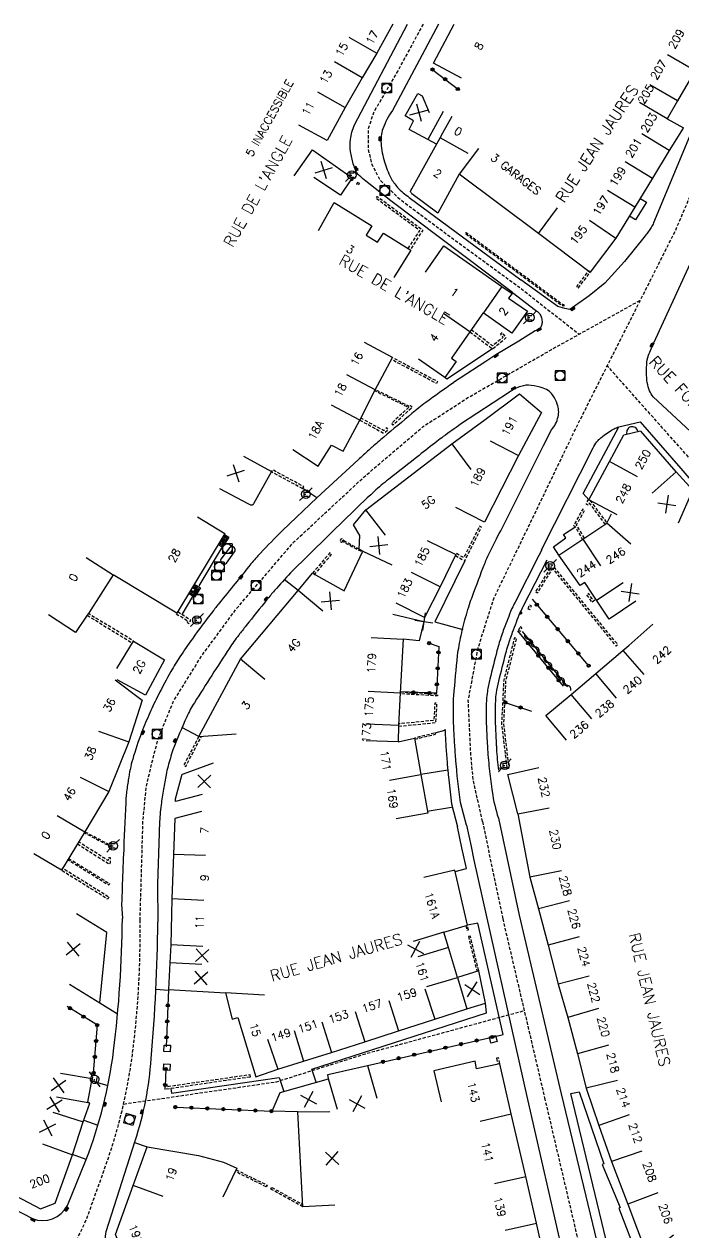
# Model space of a CAD drawing. Header units: millimetres. Extents: x 155999 to 157000, y 121000 to 122000.
# Drawn here: x 156342.3 to 156445.3, y 121811.2 to 122000 of the extents above; entities that cross this region are included whole.
import ezdxf
from ezdxf.enums import TextEntityAlignment as Align

# ---------------------------------------------------------------- set-up
doc = ezdxf.new("R2010")
doc.units = ezdxf.units.MM
doc.linetypes.add('DASHED', pattern=[0.75, 0.5, -0.25])
doc.layers.get('0').update_dxf_attribs({"linetype": 'CONTINUOUS'})
for name, color, linetype in [('W0001', 6, 'DASHED'), ('W0008', 7, 'CONTINUOUS'), ('W0017', 7, 'CONTINUOUS'), ('W0100', 7, 'CONTINUOUS'), ('W0112', 1, 'DASHED'), ('W0310', 3, 'CONTINUOUS'), ('W0322', 7, 'CONTINUOUS'), ('W0334', 7, 'CONTINUOUS'), ('W0400', 7, 'CONTINUOUS'), ('W0420', 7, 'CONTINUOUS'), ('W0471', 7, 'CONTINUOUS'), ('W0989', 7, 'CONTINUOUS'), ('W0991', 7, 'CONTINUOUS'), ('W1102', 7, 'CONTINUOUS')]:
    doc.layers.add(name, color=color, linetype=linetype)
doc.styles.get("Standard").update_dxf_attribs({"font": 'romans.shx', "width": 0.85})

# ---------------------------------------------------------------- blocks, each defined once
blk = doc.blocks.new('t322o')
at = {"color": 0, "linetype": 'Continuous'}
for radius in [0.25, 0.15]:
    blk.add_circle((0, 0), radius, dxfattribs=at)
blk = doc.blocks.new('T420')
for p, q in [((0.75, 0.75), (-0.75, 0.75)), ((-0.75, 0.75), (-0.75, -0.75)), ((0.75, 0.75), (0.75, -0.75)), ((0.75, -0.75), (-0.75, -0.75))]:
    blk.add_line(p, q)
blk.add_ellipse((0, 0), major_axis=(-0.53, 0.53), ratio=1, start_param=3.926991, end_param=10.210176)
blk = doc.blocks.new('T471')
for p, q in [((-0.333334, 0.333334), (-0.333334, -0.333334)), ((-0.333334, 0.333334), (0.333334, 0.333334)), ((-0.333334, 0), (0, 0)), ((0.500001, 0.500001), (1.000002, 1.000002)), ((-0.500001, -0.500001), (-1.000002, -1.000002)), ((-0.333334, -0.333334), (0.333334, -0.333334))]:
    blk.add_line(p, q)
blk.add_ellipse((0, 0), major_axis=(0.471405, 0.471405), ratio=1, start_param=5.4977871438, end_param=11.780972451)
blk = doc.blocks.new('T400')
for p, q in [((-0.15, 0.3), (0.15, 0.3)), ((-0.15, -0.25), (-0.15, 0.3)), ((-0.15, 0.15), (0.15, 0.15)), ((-0.15, 0), (0.15, 0)), ((0.15, 0.3), (0.15, -0.25)), ((-0.15, -0.15), (0.15, -0.15)), ((-0.15, -0.25), (-0.15, -0.3)), ((-0.15, -0.3), (0.15, -0.3)), ((0.15, -0.3), (0.15, -0.25))]:
    blk.add_line(p, q)
blk = doc.blocks.new('t991o')
at = {"color": 0, "linetype": 'Continuous'}
for p, q in [((-1, 1), (1, -1)), ((-1, -1), (1, 1))]:
    blk.add_line(p, q, dxfattribs=at)
blk = doc.blocks.new('t310o')
at = {"color": 0, "linetype": 'Continuous'}
for centre, start, end in [((-0.5, 0.38), 216.8699, 323.1304), ((0.5, -0.37), 36.8699, 143.1303)]:
    blk.add_arc(centre, 0.625, start, end, dxfattribs=at)
blk = doc.blocks.new('t112o')
at = {"color": 0, "linetype": 'Continuous'}
for p, q in [((-0.5, 0.5), (0.5, 0.5)), ((-0.5, -0.5), (-0.5, 0.5)), ((0.5, 0.5), (0.5, -0.5)), ((0.5, -0.5), (-0.5, -0.5))]:
    blk.add_line(p, q, dxfattribs=at)

msp = doc.modelspace()

# ---------------------------------------------------------------- linework, layer by layer
at = {"layer": 'W0001', "flags": 128}
for points in [[(156404.62, 122000), (156400.65, 121992.7), (156396.84, 121986.13), (156396.03, 121983.57), (156396.03, 121980.49), (156396.55, 121978.22), (156397.86, 121975.66), (156400.8, 121972.8), (156409.44, 121966.36), (156419.35, 121959.14), (156429, 121951.57)], [(156413.89, 121875.43), (156412.44, 121882.02), (156412.06, 121886.01), (156411.68, 121894.36), (156413.2, 121902.51), (156415.67, 121910.29), (156428.8, 121937.51), (156444.01, 121967.67), (156456.56, 121997.15), (156457.56, 122000)], [(156515.7, 122000), (156514.15, 121998.47), (156491.92, 121974.76), (156482.23, 121963.19), (156449.13, 121928.94), (156433.39, 121946.62)], [(156360.4, 121859.99), (156360.85, 121875.49), (156361.34, 121880.64), (156362.21, 121884.52), (156363.28, 121888.5), (156365.62, 121894.23), (156370, 121901.28), (156375.44, 121908.66), (156384.39, 121919.05), (156395.41, 121929.29), (156404.64, 121937.16), (156411.74, 121941.72), (156424.6, 121949.13), (156438.57, 121956.89)], [(156357.82, 121831.3), (156381.69, 121834.77), (156395.7, 121839.18), (156420.41, 121845.9)]]:
    msp.add_lwpolyline(points, dxfattribs=at)
at = {"layer": 'W0001'}
msp.add_lwpolyline([(156413.89, 121875.43), (156417.05, 121860.24), (156423.59, 121832.29), (156432.44, 121794.49)], dxfattribs=at)
at = {"layer": 'W0001', "flags": 128}
msp.add_lwpolyline([(156334.66, 121793.71), (156342.03, 121798.69, 0.124981), (156348.69, 121806.2), (156352.08, 121813.42), (156355.03, 121821.68, 0.053712), (156359.19, 121839.01, 0.035369), (156360.4, 121859.99, 14.888119)], format="xyb", dxfattribs=at)
at = {"layer": 'W0008'}
for points in [[(156110.33, 122000), (156101.16, 121987.05), (156079.28, 121956.07, 0.426025), (156079.96, 121950.01), (156100.78, 121939.06), (156134.11, 121921.85), (156191.07, 121892.27), (156225.96, 121874.19), (156250.98, 121861.25), (156301.02, 121835.4), (156343.59, 121813.39, 0.38919), (156349.05, 121815.47), (156351.98, 121822.65, 0.061613), (156356.26, 121839.62, 0.02891), (156357.63, 121860.27)], [(156395.5, 121786.52), (156379.24, 121794.87), (156357.18, 121806.26, -0.315635), (156355.1, 121811.38), (156359.62, 121825.57, 0.064048), (156362.12, 121838.4, 0.020098), (156363.17, 121859.71)]]:
    msp.add_lwpolyline(points, format="xyb", dxfattribs=at)
at = {"layer": 'W0008', "flags": 128}
for points in [[(156418.6, 121958.07), (156399.59, 121972.39), (156395.68, 121975.49, -0.053725), (156394.61, 121976.37, -0.083983), (156394.1, 121977.1, -0.044843), (156393.69, 121978.19, -0.026656), (156393.29, 121980.11, -0.073962), (156393.27, 121981.98, -0.057808), (156393.87, 121984.28), (156402.19, 122000)], [(156407.04, 122000), (156399.81, 121986.5, 0.075778), (156398.32, 121983.65, 0.105657), (156398.04, 121981.34, 0.047875), (156398.57, 121978.5, 0.051033), (156399.58, 121975.99, 0.067096), (156400.63, 121974.51, 0.05051), (156402.45, 121972.93), (156419.86, 121960.06)], [(156453.48, 122000), (156446.51, 121983.07), (156440.62, 121968.96, -0.010472), (156440.44, 121968.6, -0.010472), (156440.24, 121968.25, -0.020795), (156439.79, 121967.58, -0.020795), (156439.29, 121966.94), (156436.08, 121962.93), (156432.99, 121959.55), (156430.55, 121957.58), (156427.53, 121955.42), (156426.76, 121955.6), (156425.66, 121955.89), (156419.86, 121960.06)], [(156511.78, 122000, -0.031553), (156511.63, 121999.06, -0.102144), (156511.1, 121997.85, -0.074906), (156509.84, 121996.57), (156492.9, 121977.99), (156490.07, 121974.93), (156477.1, 121960.66), (156469.96, 121952.79), (156461.62, 121943.85), (156452.03, 121933.58, -0.089653), (156451.54, 121933.19, -0.089653), (156450.93, 121933, -0.127963), (156450.05, 121933.11, -0.127963), (156449.32, 121933.64), (156440.57, 121941.76, -0.03315), (156440, 121942.72, -0.056095), (156439.78, 121943.33, -0.044499), (156439.56, 121944.69, -0.028212), (156439.55, 121946.85, -0.073494), (156439.83, 121948.29, -0.050965), (156440.73, 121950.2)], [(156440.68, 121950.2), (156446.09, 121962.01), (156448.76, 121967.88), (156455.18, 121983.82), (156461.47, 121999.73, 0.001539), (156461.59, 122000, 0.001539)], [(156418.6, 121958.07), (156422.17, 121955.34, -0.082229), (156422.73, 121954.86, -0.092761), (156423.06, 121954.29, -0.070455), (156423.2, 121953.56, -0.084655), (156423.12, 121952.94, -0.139852), (156422.8, 121952.44, -0.110019), (156422.14, 121952.07), (156419.58, 121950.49), (156415.99, 121948.35), (156414.43, 121947.32), (156409.34, 121944.02)], [(156409.36, 121943.96, 0.008241), (156405.02, 121940.87, 0.015995), (156402.86, 121939.17, 0.000543), (156398.47, 121935.48, 0.001301), (156396.65, 121933.93, 0.007134), (156396.12, 121933.46, 0.002244), (156394.46, 121931.95), (156388.03, 121926.02), (156382.64, 121920.89, 0.008236), (156379.2, 121917.36, 0.018001), (156377.72, 121915.67, 0.00127), (156372.77, 121909.55, 0.005756), (156371.69, 121908.18, 0.007434), (156368.57, 121904, 0.011368), (156366.63, 121901.18, 0.016341), (156365.21, 121898.85, 0.010826), (156363.25, 121895.21, 0.013058), (156361.92, 121892.41, 0.012223), (156360.64, 121889.34, 0.023545), (156359.24, 121885.17, 0.031712), (156358.55, 121881.97, 0.006884), (156358.26, 121879.82, 0.016551), (156358.18, 121878.92, 0.002832), (156358.15, 121878.37, 0.000188), (156357.79, 121870.16, 0.002119), (156357.69, 121867.59, 0.001075), (156357.52, 121862.51), (156357.63, 121860.27)], [(156411.4, 121874.89), (156410.44, 121878.42), (156409.95, 121882.59, -0.007432), (156409.9, 121883.05, -0.001869), (156409.74, 121884.91, -0.00403), (156409.56, 121887.41, -0.00403), (156409.42, 121889.91, -0.01035), (156409.34, 121893.38, -0.021526), (156409.41, 121895.05, -0.004794), (156410.01, 121901.38, -0.019563), (156410.24, 121902.92, -0.01672), (156410.93, 121906.1, -0.016044), (156411.87, 121909.36, -0.010788), (156412.32, 121910.65, -0.002695), (156414.25, 121915.75, -0.021032), (156415.02, 121917.52, -0.010794), (156416.74, 121920.87), (156423.43, 121934.16), (156424.66, 121936.63, 0.127292), (156425.71, 121938.66, 0.147228), (156425.58, 121940.64, 0.048899), (156424.94, 121941.93, 0.081026), (156424.37, 121942.59, 0.090233), (156423.37, 121943.15, 0.054347), (156421.52, 121943.57, 0.104292), (156419.87, 121943.42, 0.086186), (156418.1, 121942.51), (156410.47, 121937.49, 0.003071), (156407.77, 121935.56, 0.008225), (156406.78, 121934.82, 0.001336), (156403.98, 121932.64, 0.000776), (156399.19, 121928.88, 0.018467), (156396.97, 121926.99, 0.009163), (156392.73, 121922.96), (156383.88, 121914.27, 0.00525), (156381.4, 121911.5, 0.010708), (156380.22, 121910.1, 0.001259), (156376.98, 121906.05, 0.003435), (156375.8, 121904.55, 0.019585), (156374.36, 121902.52, 0.00481), (156368.88, 121893.99, 0.033652), (156367.69, 121891.79, 0.015013), (156365.53, 121886.62, 0.012576), (156364.76, 121884.06, 0.024761), (156364.46, 121882.75, 0.002877), (156364.07, 121880.49, 0.002639), (156363.67, 121878.02, 0.021707), (156363.51, 121876.52, 0.011572), (156363.38, 121873.69), (156363.11, 121865.65), (156363.17, 121859.71)], [(156423.1, 121917.9), (156431.18, 121933.79, -0.034417), (156431.76, 121934.75, -0.065043), (156432.16, 121935.19, -0.017296), (156433.13, 121935.95, -0.018648), (156434.07, 121936.59, -0.030189), (156434.46, 121936.8, -0.016728), (156435.19, 121937.11), (156438.53, 121937.86), (156444.9, 121930.6), (156453.16, 121920.9), (156461.84, 121910.64), (156470.57, 121900.29)], [(156423.16, 121917.86), (156422.69, 121917), (156418.98, 121909.68, 0.002003), (156418.5, 121908.73, 0.018325), (156418.45, 121908.62, 0.008595), (156417.24, 121905.52, 0.012767), (156416.52, 121903.4, 0.012121), (156416.15, 121902.1, 0.003606), (156415.04, 121897.68, 0.020469), (156414.65, 121895.75, 0.029645), (156414.51, 121894.39), (156414.49, 121893.76), (156414.48, 121891.05), (156414.64, 121887.69, 0.001564), (156414.67, 121887.1, 0.002143), (156414.69, 121886.67, 0.007082), (156414.82, 121884.99, 0.007082), (156414.99, 121883.31, 0.007914), (156415.42, 121880.1, 0.048389), (156416.37, 121875.97)]]:
    msp.add_lwpolyline(points, format="xyb", dxfattribs=at)
for points in [[(156373.58, 121920.28), (156374.26, 121919.87), (156373.28, 121918.27), (156372.61, 121918.68)], [(156373.48, 121920.11), (156373.99, 121919.8), (156373.22, 121918.54), (156372.71, 121918.85)], [(156373.37, 121919.94), (156373.71, 121919.74), (156373.15, 121918.82), (156372.81, 121919.02)], [(156373.27, 121919.77), (156373.44, 121919.67), (156373.08, 121919.09), (156372.92, 121919.19)], [(156368.86, 121912.52), (156369.84, 121911.92), (156368.89, 121910.5), (156367.97, 121911.06)], [(156368.76, 121912.34), (156369.55, 121911.86), (156368.83, 121910.77), (156368.08, 121911.23)], [(156368.65, 121912.17), (156369.27, 121911.8), (156368.77, 121911.04), (156368.18, 121911.4)], [(156368.55, 121912), (156368.99, 121911.73), (156368.71, 121911.31), (156368.28, 121911.57)]]:
    msp.add_lwpolyline(points, dxfattribs=at)
at = {"layer": 'W0008'}
for points in [[(156416.37, 121875.97), (156419.64, 121860.82), (156426.17, 121832.9), (156435.22, 121795.31)], [(156411.4, 121874.89), (156412.11, 121871.55), (156412.55, 121869.42), (156420.94, 121832), (156429.65, 121793.68)]]:
    msp.add_lwpolyline(points, dxfattribs=at)
at = {"layer": 'W0017', "flags": 128}
for points in [[(156406.71, 121981.25), (156405.37, 121981.98)], [(156438.55, 121972.78), (156439.49, 121972.19), (156437.82, 121969.44), (156436.86, 121970.01)], [(156415.48, 121949.27), (156408.33, 121944.56), (156408.01, 121944.81)], [(156430.53, 121925.69), (156429.61, 121926.66), (156435.19, 121937.11)], [(156388.03, 121926.02), (156385.81, 121927.44)], [(156425.81, 121917.06), (156424.98, 121918.36), (156426.91, 121919.77), (156426.56, 121920.25), (156428.31, 121921.42)], [(156373.21, 121918.37), (156369.56, 121912.26)], [(156411.11, 121916.14), (156406.43, 121906.64), (156410.8, 121905.45)], [(156385.09, 121911.5), (156382.91, 121913.23)], [(156368.61, 121910.59), (156366.91, 121907.78)], [(156369.56, 121888.7), (156366.94, 121890.1)], [(156406.52, 121889.27), (156408.03, 121889.71)], [(156408.47, 121883.48), (156404.27, 121882.77)], [(156417.7, 121883.8), (156416.4, 121883.72)], [(156405.27, 121877.03), (156409.07, 121877.68)]]:
    msp.add_lwpolyline(points, dxfattribs=at)
for points in [[(156438.17, 121936.42, 0.204915), (156437.76, 121936.99, 0.204915), (156437.06, 121937.08, 0.196218), (156436.53, 121936.67, 0.196218), (156436.44, 121936)], [(156416.43, 121883.48, -0.007082), (156416.26, 121885.12, -0.007082), (156416.13, 121886.76, -0.002143), (156416.11, 121887.17, -0.001564), (156416.08, 121887.75), (156415.93, 121891.08), (156415.93, 121893.73), (156415.96, 121894.33, -0.029645), (156416.07, 121895.52, -0.020469), (156416.44, 121897.34, -0.003606), (156417.55, 121901.73, -0.012121), (156417.9, 121902.97, -0.012767), (156418.6, 121905.02, -0.008595), (156419.79, 121908.09, 1), (156420.04, 121907.96, 1), (156419.79, 121908.09, -0.002003), (156420.27, 121909.03), (156423.98, 121916.34)], [(156408.03, 121889.84, 0.00403), (156408.17, 121887.32, 0.00403), (156408.35, 121884.79, 0.001869), (156408.51, 121882.93, 0.007432), (156408.56, 121882.42), (156409.07, 121878.2), (156409.97, 121874.58)]]:
    msp.add_lwpolyline(points, format="xyb", dxfattribs=at)
msp.add_lwpolyline([(156375.17, 121917.57, 0.182427), (156375.26, 121917.91, 0.182427), (156375.09, 121918.23, 0.203125), (156374.72, 121918.35, 0.203125), (156374.38, 121918.17), (156373.03, 121916.43, 0.176977), (156372.99, 121916.06, 0.176977), (156373.19, 121915.75, 0.180949), (156373.55, 121915.64, 0.180949), (156373.9, 121915.8)], format="xyb", close=True, dxfattribs=at)
at = {"layer": 'W0100'}
for p, q in [((156404.98, 121961.27), (156407.85, 121965.37)), ((156407.85, 121965.37), (156416.9, 121959.02))]:
    msp.add_line(p, q, dxfattribs=at)
at = {"layer": 'W0100', "flags": 128}
for points in [[(156399.86, 122000), (156397.36, 121995.49), (156395.11, 121991.61), (156392.45, 121986.96), (156389.6, 121981.81), (156385.22, 121984.23)], [(156410.63, 121991.54), (156406.22, 121993.9), (156409.48, 122000)], [(156450.9, 122000), (156449.89, 121997.62), (156447.11, 121992.78), (156444.34, 121988), (156442.72, 121985.22), (156445.29, 121983.78)], [(156407.74, 121986.38), (156405.37, 121981.98), (156402.42, 121983.56), (156403.12, 121984.88), (156401.81, 121985.66), (156403.79, 121989.18), (156404.49, 121988.79), (156405.57, 121986.19)], [(156445.24, 121983.75), (156443.07, 121980.24), (156440.46, 121975.95), (156437.71, 121971.39), (156434.75, 121966.58), (156430.72, 121961.24)], [(156384.46, 121976.29), (156387.33, 121980.38), (156393.55, 121976.02), (156391.72, 121973.29), (156387.56, 121976.06)], [(156422.63, 121967.29), (156410.26, 121976.57)], [(156388.27, 121967.79), (156390.71, 121972.15), (156396.63, 121968.5), (156395.74, 121967.05), (156397.51, 121965.92), (156398.41, 121967.37), (156402.69, 121964.67), (156400.03, 121960.44)], [(156430.74, 121961.22), (156422.63, 121967.29), (156425.62, 121971.29)], [(156416.9, 121959.02), (156418.52, 121957.91)], [(156418.52, 121957.91), (156417.94, 121957.2), (156420.9, 121955.14), (156418.47, 121951.73), (156413.99, 121954.92), (156411.92, 121951.93), (156409.05, 121947.83), (156409.77, 121947.31), (156408.01, 121944.81), (156403.92, 121947.69)], [(156384.24, 121933.55), (156388.24, 121930.97), (156390.32, 121934.21), (156392.1, 121933.3), (156394.71, 121938.16), (156397.15, 121942.9), (156399.85, 121947.92), (156395.45, 121950.29)], [(156369.62, 121888.55), (156369.56, 121888.7), (156376.09, 121900.82), (156385.09, 121911.5), (156387.34, 121914.21), (156392.28, 121911.46), (156395.19, 121917.68), (156394.61, 121918), (156394.71, 121920.12), (156393.73, 121921.77), (156395.68, 121924.13), (156409.08, 121934.43), (156414.33, 121938.24), (156419.69, 121942.23), (156423.13, 121939.35), (156419.51, 121932.6), (156414.21, 121922.21)], [(156434.94, 121923.33), (156430.53, 121925.69), (156433.73, 121931.67), (156436, 121935.82), (156438.57, 121936.45)], [(156444.52, 121922.09), (156446.73, 121927.22), (156444.15, 121930.04), (156438.64, 121936.43)], [(156369.39, 121923.01), (156373.66, 121920.42), (156366.12, 121908), (156356.2, 121913.99)], [(156437.09, 121918.76), (156433.33, 121922.06), (156434.05, 121923.51)], [(156437.83, 121909.86), (156433.69, 121907.06), (156431.7, 121910.01), (156430.98, 121911.1), (156429.87, 121912.76), (156429.13, 121912.3), (156425.81, 121917.06), (156429.58, 121919.56), (156433.33, 121922.06)], [(156405.26, 121919.36), (156409.75, 121917.16), (156407.26, 121912.08), (156404.83, 121907.31), (156400.38, 121909.57)], [(156351.99, 121916.69), (156356.2, 121913.99), (156352.32, 121907.92), (156352.14, 121907.65), (156350.31, 121904.98), (156346.11, 121907.7)], [(156399.87, 121907.83), (156404.73, 121906.66), (156404.01, 121903.66), (156401.5, 121903.92), (156401.04, 121895.56), (156400.79, 121890.45), (156400.71, 121887.89), (156403.25, 121888.48), (156404.27, 121882.77), (156405.33, 121876.73), (156400.41, 121875.86)], [(156427, 121888.15), (156423.79, 121891.98), (156427.76, 121895.3), (156431.62, 121898.54), (156435.83, 121902.15), (156436.74, 121902.95), (156440.48, 121906.27)], [(156356.79, 121899.35), (156359.38, 121903.63), (156364.23, 121900.7), (156361.23, 121895.18), (156356.84, 121897.56)], [(156356.5, 121897.57), (156360.5, 121894.57), (156360.7, 121894.41), (156358.62, 121887.86), (156355.51, 121880.14), (156351.74, 121873.82), (156348.1, 121867.81), (156343.82, 121870.39)], [(156369.56, 121888.7), (156375.43, 121889.13)], [(156370.08, 121879.67), (156365.92, 121878.54), (156365.92, 121878.98), (156366.96, 121882.82), (156367.19, 121882.9), (156371.88, 121884.62)], [(156419.41, 121876.63), (156417.83, 121882.8), (156422.71, 121883.88)], [(156369.98, 121877.02), (156365.81, 121875.9), (156365.61, 121870.3), (156365.37, 121863.34), (156365.19, 121856.17)]]:
    msp.add_lwpolyline(points, dxfattribs=at)
for points in [[(156413.26, 121980.57), (156410.26, 121976.57), (156406.9, 121970.46), (156402.87, 121973.51, -0.095065), (156402.75, 121973.65, -0.095065), (156402.67, 121973.82, -0.13173), (156402.68, 121973.95, -0.046881), (156402.83, 121974.28), (156407.27, 121982.26), (156407.69, 121983.01), (156409.16, 121985.62)], [(156376.56, 121932.52), (156380.92, 121930.09), (156378.11, 121925.04, -0.066165), (156378.06, 121924.96, -0.066165), (156377.98, 121924.9, -0.151321), (156377.81, 121924.86, -0.108191), (156377.58, 121924.92), (156377.28, 121925.08), (156372.84, 121927.39)]]:
    msp.add_lwpolyline(points, format="xyb", dxfattribs=at)
at = {"layer": 'W0100'}
for points in [[(156419.41, 121876.63), (156421.3, 121866.76), (156422.62, 121861.77), (156424.14, 121856.11), (156425.69, 121850.02), (156427.2, 121844.82), (156428.74, 121839.16), (156430.11, 121833.76), (156432.09, 121827.97), (156434.03, 121822.31), (156436.61, 121815.65), (156439.63, 121807.61), (156443.75, 121810.86)], [(156365.19, 121856.17), (156365.04, 121853.36), (156364.83, 121849.2), (156373.76, 121848.67), (156374.8, 121844.57), (156375.65, 121844.83), (156378.47, 121835.54), (156381.91, 121836.72), (156385.95, 121837.99), (156390.31, 121839.37), (156395.5, 121841.01), (156400.79, 121842.72), (156406.44, 121844.54), (156411.47, 121846.15), (156414.36, 121847.04), (156413.3, 121852.13), (156409.98, 121851.08), (156408.57, 121855.74), (156407.85, 121858.13), (156411.56, 121859.25), (156409.59, 121867.82), (156404.72, 121866.71)], [(156349.37, 121850.01), (156354.1, 121847.1), (156355.21, 121858.08), (156350.48, 121860.99)], [(156292.98, 121847.48), (156290.68, 121843.04), (156294.8, 121840.9), (156298.36, 121839.07), (156299.7, 121838.38), (156303.27, 121836.53), (156308.31, 121833.9), (156313.26, 121831.36), (156317.52, 121829.16), (156320.56, 121827.59), (156324.65, 121825.49), (156330.76, 121822.36), (156334.24, 121820.48), (156339.03, 121817.98), (156344.83, 121814.95), (156347.11, 121815.81), (156349.85, 121823.38), (156351.52, 121828.51), (156352.56, 121831.45), (156352.26, 121831.61), (156352.9, 121835.21), (156347.98, 121836.09)], [(156420.17, 121799.67), (156425.04, 121800.79), (156423.86, 121805.89), (156422.31, 121812.7), (156420.64, 121820), (156418.39, 121829.76), (156416.58, 121837.6), (156412.95, 121836.79), (156412.75, 121837.99), (156406.29, 121836.5), (156407.41, 121831.63)], [(156390.81, 121815.51), (156385.82, 121815.24), (156385.02, 121830.09), (156381.04, 121830.18), (156382.26, 121833.09), (156389.86, 121835.26), (156389.72, 121835.93), (156395.91, 121837.34), (156397.38, 121832.21)], [(156396.36, 121788.26), (156391.24, 121790.87), (156385.88, 121793.69), (156380.15, 121796.68), (156375.71, 121799), (156371.25, 121801.31), (156366.53, 121803.79), (156361.63, 121806.32), (156357.64, 121808.31), (156356.54, 121810.91), (156359.32, 121818.57), (156361.5, 121824.6), (156369.53, 121823.25), (156373.43, 121822.24), (156375.5, 121821.26), (156373.35, 121816.74)]]:
    msp.add_lwpolyline(points, dxfattribs=at)
at = {"layer": 'W0112', "flags": 128}
for points in [[(156393.33, 121975.74), (156393.54, 121975.57), (156393.76, 121975.85), (156393.55, 121976.02)], [(156402.28, 121964.93), (156404.1, 121967.74), (156397.24, 121972.8), (156397.45, 121973.09), (156404.58, 121967.83), (156402.58, 121964.74)], [(156411.92, 121951.93), (156415.48, 121949.27), (156417.61, 121951.04), (156416.97, 121951.81), (156416.7, 121951.58), (156417.11, 121951.08), (156415.47, 121949.73), (156412.13, 121952.23)], [(156430.53, 121925.69), (156430.28, 121925.55), (156430.04, 121925.1), (156430.36, 121924.93), (156430.52, 121925.24), (156433.05, 121921.85)], [(156430.69, 121925.6), (156433.33, 121922.06)], [(156429.81, 121919.69), (156428.59, 121921.79), (156429.86, 121924.06), (156429.55, 121924.23), (156428.13, 121921.69), (156428.3, 121921.59), (156429.51, 121919.51)], [(156409.66, 121916.98), (156411.11, 121916.14), (156413.75, 121921.42), (156413.44, 121921.58), (156410.96, 121916.64), (156409.85, 121917.28)], [(156387.61, 121913.98), (156390.32, 121917.19), (156390.05, 121917.42), (156387.34, 121914.21)], [(156352.14, 121907.65), (156359.19, 121903.33), (156359.38, 121903.63), (156352.32, 121907.92)], [(156366.05, 121907.9), (156367.86, 121906.77), (156367.73, 121906.57), (156368.03, 121906.38), (156368.35, 121906.88), (156366.24, 121908.2)], [(156401.04, 121895.68), (156406.88, 121895.36), (156406.86, 121895.06), (156401.03, 121895.39)], [(156400.79, 121890.33), (156406.62, 121890.89), (156406.79, 121893.91), (156406.44, 121893.93), (156406.29, 121891.22), (156400.75, 121890.68)], [(156403.28, 121888.3), (156406.57, 121889.08), (156406.52, 121889.27), (156403.25, 121888.48)], [(156369.56, 121888.7), (156367.21, 121884.2), (156367.53, 121884.04), (156369.98, 121888.73)], [(156350.61, 121871.95), (156354.53, 121869.45), (156355.61, 121868.77), (156355.76, 121869.03), (156355.76, 121869.74), (156355.41, 121869.75), (156355.4, 121869.32), (156354.72, 121869.75), (156350.79, 121872.26)], [(156349.23, 121869.68), (156354.03, 121866.72), (156355.64, 121865.72), (156355.49, 121865.48), (156353.88, 121866.48), (156349.09, 121869.44)]]:
    msp.add_lwpolyline(points, dxfattribs=at)
for points in [[(156394.44, 121975.32), (156394.22, 121975.04), (156394.48, 121974.84), (156394.69, 121975.12)], [(156426.62, 121956.21), (156426.6, 121955.97), (156426.34, 121955.99), (156411.19, 121967.26), (156411.34, 121967.45), (156426.42, 121956.23)], [(156430.72, 121961.24), (156430.43, 121961.46), (156428.6, 121959.01), (156428.88, 121958.8)], [(156406.88, 121944.18), (156406.72, 121943.86), (156399.68, 121947.61), (156399.85, 121947.92)], [(156397.15, 121942.9), (156397.07, 121942.74), (156402.29, 121940.17), (156402.37, 121940.33)], [(156402.91, 121940.16), (156402.67, 121940.42), (156399.65, 121937.63), (156399.89, 121937.37)], [(156385.81, 121927.44), (156385.97, 121927.74), (156381.09, 121930.39), (156380.92, 121930.09)], [(156392.05, 121919.36), (156391.97, 121919.22), (156392.02, 121919.19), (156395.12, 121917.54), (156395.19, 121917.68), (156392.12, 121919.32), (156392.02, 121919.19), (156391.87, 121919), (156391.59, 121919.23), (156391.94, 121919.66), (156392.22, 121919.43), (156392.12, 121919.32)], [(156422.19, 121911.33), (156422.49, 121911.14), (156424.84, 121914.92), (156434.77, 121902.84), (156435.04, 121903.06), (156424.8, 121915.52)], [(156431.61, 121910.14), (156431.42, 121910.44), (156431.05, 121910.2), (156430.44, 121911.08), (156430.15, 121910.87), (156430.95, 121909.71)], [(156420.98, 121908.67), (156421.31, 121908.54), (156421.54, 121909.11), (156421.21, 121909.24)], [(156417.7, 121883.8), (156418.05, 121883.84), (156417.22, 121890.73), (156417.56, 121897.45), (156419.24, 121904.05), (156418.89, 121904.14), (156417.21, 121897.5), (156416.86, 121890.72)], [(156419.5, 121905.29), (156419.82, 121905.15), (156420.06, 121905.71), (156419.73, 121905.85)], [(156351.74, 121873.82), (156351.67, 121873.69), (156354.02, 121872.46), (156355.79, 121871.53), (156355.86, 121871.67), (156354.09, 121872.59)], [(156348.1, 121867.81), (156348.32, 121868.15), (156355.57, 121863.64), (156355.35, 121863.3)]]:
    msp.add_lwpolyline(points, close=True, dxfattribs=at)
msp.add_lwpolyline([(156394.71, 121938.16), (156398.27, 121936.19, 0.079839), (156398.4, 121936.15, 0.156957), (156398.47, 121936.16), (156398.66, 121936.24), (156399.18, 121936.69), (156398.95, 121936.96), (156398.46, 121936.54), (156398.42, 121936.52), (156394.87, 121938.47)], format="xyb", dxfattribs=at)
at = {"layer": 'W0112'}
for points in [[(156411.27, 121859.17), (156411.43, 121858.45), (156411.73, 121858.52), (156411.56, 121859.25)], [(156413.3, 121852.13), (156411.98, 121857.54), (156411.69, 121857.47), (156413.01, 121852.04)], [(156416.58, 121837.6), (156416.39, 121838.5), (156416.1, 121838.44), (156416.29, 121837.53)], [(156375.39, 121821.03), (156380.23, 121818.63), (156380.09, 121818.37), (156375.26, 121820.76)], [(156385.82, 121815.25), (156380.84, 121818), (156380.98, 121818.27), (156385.8, 121815.61)]]:
    msp.add_lwpolyline(points, dxfattribs=at)
msp.add_lwpolyline([(156377.59, 121835.52), (156364.34, 121833.59), (156364.32, 121834.11), (156364.72, 121834.12), (156364.72, 121834.05), (156377.53, 121835.91)], close=True, dxfattribs=at)
at = {"layer": 'W0310'}
msp.add_line((156427.25, 121896.47), (156420.13, 121905.12), dxfattribs=at)
at = {"layer": 'W0322'}
msp.add_line((156426.55, 121896.57), (156419.43, 121905.22), dxfattribs=at)
at = {"layer": 'W0322', "flags": 128}
for points in [[(156406.08, 121992.92), (156406.2, 121992.83), (156410.16, 121989.78)], [(156430.48, 121899.79), (156421.68, 121910.15)], [(156405.56, 121903.31), (156407.06, 121902.77), (156406.7, 121895.47), (156401.04, 121895.68)], [(156417.46, 121894.04), (156421.57, 121892.68)]]:
    msp.add_lwpolyline(points, dxfattribs=at)
at = {"layer": 'W0322'}
for points in [[(156364.83, 121849.2), (156364.49, 121840.24)], [(156353.14, 121836.16), (156353.73, 121843.6), (156349.02, 121846.53)], [(156395.91, 121837.34), (156415.62, 121841.82)], [(156364.4, 121836.77), (156364.32, 121834.11)], [(156365.91, 121830.82), (156381.04, 121830.18)]]:
    msp.add_lwpolyline(points, dxfattribs=at)
at = {"layer": 'W0334'}
for points in [[(156409.64, 121867.6), (156411.37, 121868.07), (156410.68, 121871.34), (156409.97, 121874.58)], [(156415.62, 121841.82), (156417.14, 121842.15), (156413.19, 121859.56), (156411.57, 121859.23)], [(156364.82, 121849.05), (156362.87, 121849.17)], [(156354.1, 121847.1), (156356.88, 121845.39)], [(156387.89, 121834.7), (156387.22, 121836.75), (156414.54, 121845.55), (156414.36, 121847.04)], [(156352.85, 121834.91), (156355.37, 121834.19)], [(156365.2, 121833.71), (156365.29, 121832.98), (156382.14, 121835.42), (156382.86, 121833.26)], [(156436.53, 121803.19), (156434.95, 121802.92), (156427.7, 121832.96), (156428.97, 121833.22), (156432.83, 121821.98), (156432.58, 121821.87), (156435.4, 121815.13), (156435.21, 121815.05), (156438.27, 121807.02), (156439.63, 121807.61)], [(156351.62, 121828.78), (156353.81, 121827.99)], [(156359.53, 121825.29), (156361.5, 121824.6)], [(156351.98, 121822.65), (156349.86, 121823.4)]]:
    msp.add_lwpolyline(points, dxfattribs=at)
at = {"layer": 'W1102'}
for p, q in [((156393.01, 121997.95), (156397.36, 121995.49)), ((156442.78, 121995.28), (156447.11, 121992.78)), ((156395.11, 121991.61), (156390.78, 121994.11)), ((156388.09, 121989.41), (156392.45, 121986.96)), ((156444.34, 121988), (156440.02, 121990.51)), ((156442.72, 121985.22), (156438.4, 121987.75)), ((156411.64, 121979.82), (156407.27, 121982.26)), ((156443.07, 121980.24), (156438.81, 121982.85)), ((156436.18, 121978.54), (156440.46, 121975.95)), ((156437.71, 121971.39), (156433.44, 121973.99)), ((156430.62, 121969.4), (156434.75, 121966.58)), ((156416.9, 121959.02), (156414.04, 121954.92)), ((156411.92, 121951.93), (156407.82, 121954.79)), ((156397.15, 121942.9), (156392.72, 121945.23)), ((156394.71, 121938.16), (156390.28, 121940.48)), ((156409.08, 121934.43), (156412.08, 121930.42)), ((156415.08, 121934.91), (156419.51, 121932.6)), ((156438.13, 121929.29), (156433.73, 121931.67)), ((156444.15, 121930.04), (156440.41, 121926.72)), ((156398.72, 121920.16), (156395.68, 121924.13)), ((156414.21, 121922.21), (156409.75, 121924.49)), ((156429.58, 121919.56), (156432.35, 121915.4)), ((156395.19, 121917.68), (156399.72, 121915.56)), ((156407.26, 121912.08), (156402.79, 121914.32)), ((156431.7, 121910.01), (156435.86, 121912.79)), ((156388.93, 121908.29), (156385.09, 121911.5)), ((156396.5, 121904.2), (156401.5, 121903.92)), ((156379.91, 121897.6), (156376.09, 121900.82)), ((156435.83, 121902.15), (156439.12, 121898.38)), ((156434.85, 121894.73), (156431.62, 121898.54)), ((156396.04, 121895.81), (156401.04, 121895.56)), ((156430.97, 121891.47), (156427.76, 121895.3)), ((156353.91, 121889.56), (156358.62, 121887.86)), ((156400.79, 121890.45), (156395.79, 121890.64)), ((156400.71, 121887.89), (156395.72, 121888.04)), ((156351.04, 121882.36), (156355.51, 121880.14)), ((156399.35, 121881.9), (156404.27, 121882.77)), ((156347.45, 121876.4), (156351.74, 121873.82)), ((156370.6, 121870.12), (156365.61, 121870.3)), ((156426.22, 121867.71), (156421.3, 121866.76)), ((156370.36, 121863.12), (156365.37, 121863.34)), ((156427.46, 121863.06), (156422.62, 121861.77)), ((156428.97, 121857.4), (156424.14, 121856.11)), ((156370.19, 121855.9), (156365.19, 121856.17)), ((156370.03, 121853.08), (156365.04, 121853.36)), ((156430.54, 121851.25), (156425.69, 121850.02)), ((156399.25, 121847.48), (156400.79, 121842.72)), ((156404.91, 121849.3), (156406.44, 121844.54)), ((156393.99, 121845.77), (156395.5, 121841.01)), ((156432, 121846.22), (156427.2, 121844.82)), ((156388.79, 121844.13), (156390.31, 121839.37)), ((156384.45, 121842.76), (156385.95, 121837.99)), ((156380.3, 121841.44), (156381.91, 121836.72)), ((156433.56, 121840.47), (156428.74, 121839.16)), ((156391.23, 121830.46), (156389.86, 121835.26)), ((156434.97, 121835), (156430.11, 121833.76)), ((156346.76, 121830.05), (156351.52, 121828.51)), ((156413.52, 121828.64), (156418.39, 121829.76)), ((156436.82, 121829.59), (156432.09, 121827.97)), ((156345.15, 121825.08), (156349.85, 121823.38)), ((156438.77, 121823.93), (156434.03, 121822.31)), ((156415.77, 121818.88), (156420.64, 121820)), ((156364.02, 121816.87), (156359.32, 121818.57)), ((156441.28, 121817.45), (156436.61, 121815.65)), ((156417.44, 121811.59), (156422.31, 121812.7))]:
    msp.add_line(p, q, dxfattribs=at)
at = {"layer": 'W1102', "flags": 128}
for points in [[(156419.41, 121876.63), (156424.32, 121877.57)], [(156407.85, 121858.13), (156403.06, 121856.68)], [(156408.57, 121855.74), (156403.78, 121854.3)], [(156405.19, 121849.64), (156409.98, 121851.08), (156411.47, 121846.15)], [(156379.82, 121848.32), (156373.76, 121848.67)], [(156352.56, 121831.45), (156347.32, 121832.38)], [(156385.02, 121830.09), (156390.02, 121830.11)]]:
    msp.add_lwpolyline(points, dxfattribs=at)

# ---------------------------------------------------------------- block references
at = {"layer": 'W0112'}
for p, rotation in [((156415.57, 121841.43), 12.78425775806145), ((156364.64, 121839.99), 267.8200548660388), ((156364.57, 121837.05), 267.8200548660388)]:
    msp.add_blockref('t112o', p, dxfattribs=dict(at, rotation=rotation))
at = {"layer": 'W0310', "rotation": 129.4606578252685}
for p in [(156421.12, 121903.92), (156422.11, 121902.71), (156423.1, 121901.51), (156424.1, 121900.3), (156425.09, 121899.1), (156426.08, 121897.89), (156427.07, 121896.69)]:
    msp.add_blockref('t310o', p, dxfattribs=at)
at = {"layer": 'W0322'}
for p, rotation in [((156406.08, 121992.92), 322.4498414261748), ((156408.06, 121991.4), 322.4498414261806), ((156410.04, 121989.87), 322.4498414261806), ((156422.39, 121909.31), 130.3395681509644), ((156424.01, 121907.41), 130.3395681509644), ((156425.63, 121905.5), 130.3395681509644), ((156405.56, 121903.31), 340.171154193446), ((156421.02, 121903.29), 129.4606578252685), ((156427.24, 121903.6), 130.3395681509644), ((156407.01, 121901.86), 267.2267826075846), ((156422.61, 121901.36), 129.4606578252685), ((156428.86, 121901.69), 130.3395681509644), ((156406.89, 121899.36), 267.2267826075846), ((156424.2, 121899.43), 129.4606578252685), ((156430.48, 121899.79), 130.3395681509644), ((156406.77, 121896.86), 267.2267826075846), ((156425.79, 121897.5), 129.4606578252685), ((156403.1, 121895.6), 177.8612940805996), ((156405.6, 121895.51), 177.8612940805996), ((156417.46, 121894.04), 341.6058697921422), ((156419.84, 121893.25), 341.6058697921422), ((156349.45, 121846.26), 148.0847843794538), ((156364.73, 121846.7), 267.8200548660388), ((156351.57, 121844.94), 148.0847843794538), ((156353.69, 121843.62), 148.0847843794538), ((156364.64, 121844.21), 267.8200548660388), ((156364.54, 121841.71), 267.8200548660388), ((156415.42, 121841.77), 12.78425775806145), ((156353.53, 121841.15), 85.48941540618523), ((156408.1, 121840.11), 12.78425775806145), ((156410.54, 121840.66), 12.78425775806145), ((156412.98, 121841.22), 12.78425775806145), ((156353.34, 121838.66), 85.48941540618523), ((156398.35, 121837.9), 12.78425775806145), ((156400.79, 121838.45), 12.78425775806145), ((156403.23, 121839), 12.78425775806145), ((156405.67, 121839.56), 12.78425775806145), ((156353.14, 121836.16), 85.48941540618523), ((156364.4, 121836.77), 268.3754370238428), ((156364.33, 121834.28), 268.3754370238428), ((156365.91, 121830.82), 357.5549075319025), ((156368.41, 121830.72), 357.5549075319025), ((156370.91, 121830.61), 357.5549075319025), ((156373.41, 121830.5), 357.5549075319025), ((156375.9, 121830.4), 357.5549075319025), ((156378.4, 121830.29), 357.5549075319025), ((156380.9, 121830.18), 357.5549075319025)]:
    msp.add_blockref('t322o', p, dxfattribs=dict(at, rotation=rotation))
at = {"layer": 'W0400'}
for p, rotation in [((156397.91, 121982.08), 177.6154942273599), ((156394.15, 121977.41), 204.6738534118909), ((156428, 121955.49), 303.0025659986821), ((156422.7, 121952.27), 299.0124702642444), ((156440.35, 121949.88), 335.9231265515904), ((156416.01, 121948.18), 304.4765020237688), ((156418.77, 121943.1), 116.3481157077328), ((156376.14, 121913.6), 141.9370784549298), ((156380.12, 121910.23), 317.5617413997753), ((156360.83, 121889.31), 157.3656018869603), ((156365.87, 121888.09), 337.5043041779357), ((156354.88, 121831.24), 162.6111746140928), ((156360.68, 121830.06), 165.5822310564491), ((156343.69, 121813.2), 62.65487023670085), ((156348.91, 121814.92), 328.5731840193059)]:
    msp.add_blockref('T400', p, dxfattribs=dict(at, rotation=rotation))
at = {"layer": 'W0420'}
for p in [(156398.92, 121990), (156398.62, 121973.99), (156426.01, 121945.08), (156416.96, 121944.74), (156374.02, 121918.05), (156372.79, 121915.21), (156372.33, 121913.9), (156378.49, 121912.29), (156369.47, 121910.17), (156412.95, 121901.56), (156363.02, 121889.08)]:
    msp.add_blockref('T420', p, dxfattribs=at)
at = {"layer": 'W0420', "rotation": 344.1843304530818}
msp.add_blockref('T420', (156358.73, 121828.89), dxfattribs=at)
at = {"layer": 'W0471'}
for p in [(156393.49, 121976.43), (156421.29, 121954.16), (156386.3, 121926.58), (156424.46, 121915.38), (156369.28, 121906.91), (156417.38, 121884.21), (156356.18, 121871.65)]:
    msp.add_blockref('T471', p, dxfattribs=at)
at = {"layer": 'W0471', "rotation": 79.89960475151724}
msp.add_blockref('T471', (156353.3, 121835.16), dxfattribs=at)
at = {"layer": 'W0991'}
for p, rotation in [((156403.93, 121986.21), 330.2286924060694), ((156389.09, 121977.17), 62.12809904502215), ((156375.37, 121929.87), 333.2447301672328), ((156442.68, 121925.02), 306.65916), ((156397.68, 121918.55), 320.7075208615906), ((156436.95, 121911.21), 306.65916), ((156390.12, 121909.89), 320.7075208615906), ((156404.73, 121906.66), 306.65916), ((156370.42, 121881.71), 89.27166197610754), ((156349.92, 121855.5), 354.2526839003457), ((156370.11, 121854.49), 356.8261430684821), ((156403.42, 121855.49), 16.82984038231545), ((156369.91, 121850.99), 356.6253774078681), ((156412.31, 121849.21), 11.73112539565269), ((156347.65, 121834.23), 349.8996047514769), ((156347.04, 121831.22), 346.5877787436283), ((156386.7, 121832), 285.9390778151982), ((156394.3, 121831.33), 285.9390778152231), ((156345.96, 121827.57), 342.0030211546276), ((156390.42, 121822.81), 3.08327019269176)]:
    msp.add_blockref('t991o', p, dxfattribs=dict(at, rotation=rotation))

# ---------------------------------------------------------------- texts
at = {"layer": 'W0989'}
for s, rotation, p in [('RUE JEAN JAURES', 56.6884, (156431.77, 121981.33)), ("RUE DE L'ANGLE", 61.0411, (156378.79, 121973.88)), ("RUE DE L'ANGLE", 330.0872, (156400.09, 121958.54)), ('RUE FOND PITOT', 313.0554, (156447.09, 121940.61)), ('RUE JEAN JAURES', 16.0466, (156391.04, 121854.2)), ('RUE JEAN JAURES', 283.1704, (156440.01, 121847.61))]:
    msp.add_text(s, height=1.75, rotation=rotation, dxfattribs=at).set_placement(p, align=Align.MIDDLE)
at = {"layer": 'W0991'}
for s, rotation, p in [('17', 61.0221, (156396.66, 121997.92)), ('209', 59.5922, (156444.17, 121997.69)), ('15', 61.0221, (156391.91, 121996.06)), ('8', 61.8831, (156413.33, 121996.59, -1.4)), ('13', 61.0221, (156389.44, 121991.77)), ('207', 59.5922, (156441.4, 121992.89)), ('5 INACCESSIBLE', 61.0221, (156380.62, 121985.34)), ('205', 59.5922, (156439.42, 121989.1)), ('11', 61.0221, (156386.65, 121986.8)), ('203', 58.315, (156439.9, 121984.62)), ('0', 329.8193, (156410.11, 121983.25)), ('201', 58.315, (156437.5, 121980.69)), ('3 GARAGES', 322.3539, (156419.11, 121976.56)), ('2', 325.3734, (156406.89, 121976.67)), ('199', 58.315, (156435.02, 121976.22)), ('197', 58.315, (156432.39, 121971.66)), ('195', 52.9534, (156428.9, 121967.09)), ('3', 328.3413, (156393.26, 121964.82)), ('1', 324.9767, (156409.51, 121958.1)), ('2', 54.9541, (156417.16, 121955.13)), ('4', 54.9541, (156406.32, 121951.01)), ('16', 61.712, (156394.25, 121947.7)), ('18', 61.712, (156391.69, 121942.86)), ('191', 61.0823, (156418.1, 121937.24)), ('18A', 61.7538, (156387.86, 121936.57)), ('250', 61.2321, (156438.96, 121932.02)), ('189', 62.9415, (156413.15, 121929.2)), ('248', 62.2386, (156435.91, 121926.68)), ('5G', 37.5366, (156405.43, 121925.31)), ('28', 62.5381, (156365.75, 121916.99)), ('185', 63.9123, (156404.43, 121916.79)), ('246', 33.613, (156434.71, 121916.99)), ('244', 33.613, (156430.13, 121914.92)), ('0', 62.5381, (156349.99, 121913.56)), ('183', 63.0664, (156401.75, 121911.86)), ('4G', 49.8509, (156384.41, 121902.93)), ('242', 41.5365, (156441.89, 121901.48)), ('2G', 61.3153, (156360.25, 121899.61)), ('179', 86.8523, (156396.57, 121900.18)), ('240', 39.9436, (156437.31, 121896.79)), ('175', 86.8523, (156396.18, 121893.34)), ('36', 62.8774, (156355.59, 121893.65)), ('3', 49.8509, (156376.93, 121893.59)), ('238', 39.9436, (156432.95, 121893.09)), ('236', 39.9436, (156428.99, 121889.81)), ('173', 86.8523, (156395.75, 121889.31)), ('38', 68.1402, (156352.62, 121886.09)), ('171', 278.4161, (156398.77, 121884.94)), ('232', 282.4755, (156423.5, 121880.8)), ('46', 59.1036, (156349.35, 121879.71)), ('169', 278.4161, (156399.84, 121879.04)), ('7', 85.7525, (156370.47, 121874.03)), ('230', 280.9167, (156425.27, 121872.64)), ('0', 59.1036, (156345.67, 121873.28)), ('9', 85.7525, (156370.48, 121866.65)), ('228', 284.8955, (156426.84, 121865.38)), ('161A', 286.8298, (156406.04, 121862.34)), ('226', 284.8955, (156428.21, 121860.23)), ('11', 85.7525, (156369.7, 121859.7)), ('224', 284.8955, (156429.75, 121854.32)), ('161', 286.8298, (156404.49, 121851.97)), ('222', 284.8955, (156431.27, 121848.73)), ('157', 17.6046, (156396.62, 121846.63)), ('159', 17.6046, (156402.08, 121848.39)), ('153', 17.6046, (156391.39, 121844.95)), ('15', 286.866, (156378.38, 121842.89)), ('151', 17.6046, (156386.62, 121843.44)), ('220', 284.8955, (156432.78, 121843.35)), ('149', 17.6046, (156382.38, 121842.1)), ('218', 284.8955, (156434.27, 121837.74)), ('143', 282.9292, (156412.48, 121833.16)), ('214', 288.9152, (156435.9, 121832.29)), ('212', 288.9152, (156437.79, 121826.76)), ('141', 282.959, (156414.64, 121823.76)), ('19', 70.0612, (156365.26, 121820.31)), ('208', 288.9152, (156440.02, 121820.69)), ('200', 20.8106, (156344.72, 121819.24)), ('139', 282.9053, (156416.6, 121815.24)), ('206', 288.9152, (156442.51, 121814.16)), ('196', 292.9619, (156359.76, 121810.94))]:
    msp.add_text(s, height=1.25, rotation=rotation, dxfattribs=at).set_placement(p, align=Align.MIDDLE)

doc.saveas('drawing.dxf')
